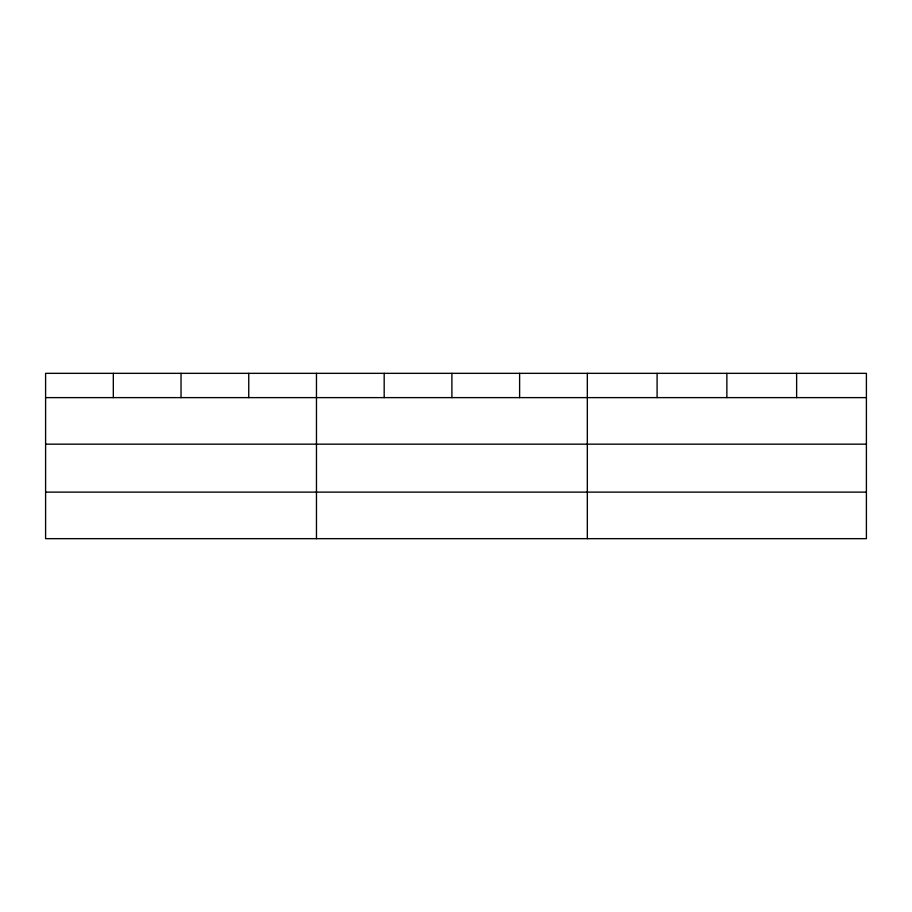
<?xml version="1.0" encoding="UTF-8"?>
<svg xmlns="http://www.w3.org/2000/svg" width="912" height="912" viewBox="0 0 912 912"><rect width="100%" height="100%" fill="white"/><g stroke="black" fill="none" stroke-linecap="round" stroke-linejoin="round"><path stroke-width="1.37" d="M866.4 444.167L866.4 373.339L45.6 373.339L45.6 538.661L866.4 538.661L866.4 444.167L45.6 444.167M45.6 397.621L866.4 397.621M45.6 492.115L866.4 492.115M796.632 373.339L796.632 397.621M726.864 373.339L726.864 397.621M657.096 373.339L657.096 397.621M587.328 373.339L587.328 538.661M519.612 373.339L519.612 397.621M451.896 373.339L451.896 397.621M384.18 373.339L384.18 397.621M316.464 373.339L316.464 538.661M248.748 373.339L248.748 397.621M181.032 373.339L181.032 397.621M113.316 373.339L113.316 397.621"/></g></svg>
